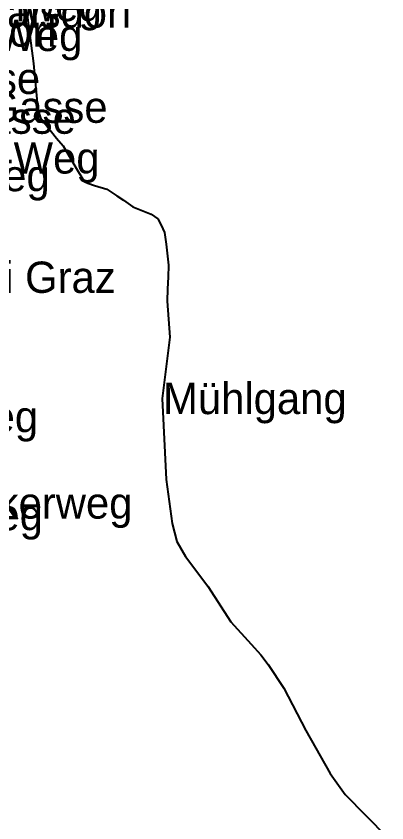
# Model space of a CAD drawing. Extents: x -3657 to 4700, y -7332 to 8131.
# Drawn here: x 3378 to 3893, y -4600 to -3480 of the extents above; entities that cross this region are included whole.
import ezdxf

# ---------------------------------------------------------------- set-up
doc = ezdxf.new("R2010")
doc.units = 0
doc.layers.add('OSM_LABELS', color=8, linetype='CONTINUOUS')
doc.layers.add('OSM_WATERWAY_CANAL', color=4, linetype='CONTINUOUS')

msp = doc.modelspace()

# ---------------------------------------------------------------- linework, layer by layer
at = {"layer": 'OSM_WATERWAY_CANAL'}
for p, q in [((3394.860502, -3471.067057), (3393.829015, -3482.764763)), ((3393.829015, -3482.764763), (3402.149169, -3546.112513)), ((3402.149169, -3546.112513), (3408.011958, -3610.383181)), ((3408.011958, -3610.383181), (3411.834526, -3621.413717)), ((3411.834526, -3621.413717), (3434.345208, -3649.501556)), ((3434.345208, -3649.501556), (3443.370717, -3660.131791)), ((3443.370717, -3660.131791), (3461.543086, -3691.366446)), ((3461.543086, -3691.366446), (3470.568595, -3706.577912)), ((3470.568595, -3706.577912), (3473.397599, -3709.969357)), ((3473.397599, -3709.969357), (3477.864847, -3712.070941)), ((3477.864847, -3712.070941), (3486.685576, -3715.340072)), ((3486.685576, -3715.340072), (3503.79612, -3720.388322)), ((3503.79612, -3720.388322), (3517.728776, -3729.428469)), ((3517.728776, -3729.428469), (3527.315535, -3735.744341)), ((3527.315535, -3735.744341), (3540.178782, -3744.995759)), ((3540.178782, -3744.995759), (3565.791508, -3755.04778)), ((3565.791508, -3755.04778), (3574.756341, -3761.363652)), ((3574.756341, -3761.363652), (3579.48146, -3770.18141)), ((3579.48146, -3770.18141), (3583.963877, -3780.544777)), ((3583.963877, -3780.544777), (3586.292307, -3796.46789)), ((3586.292307, -3796.46789), (3589.561209, -3825.990143)), ((3589.561209, -3825.990143), (3588.962037, -3842.558187)), ((3588.962037, -3842.558187), (3588.408371, -3858.670332)), ((3588.408371, -3858.670332), (3587.748523, -3875.716515)), ((3587.748523, -3875.716515), (3591.298051, -3925.631917)), ((3591.298051, -3925.631917), (3580.990768, -4010.629319)), ((3580.990768, -4010.629319), (3586.527425, -4123.002912)), ((3586.527425, -4123.002912), (3594.946177, -4184.182361)), ((3594.946177, -4184.182361), (3601.17302, -4209.045546)), ((3601.17302, -4209.045546), (3613.421925, -4230.239299)), ((3613.421925, -4230.239299), (3644.419619, -4271.114554)), ((3644.419619, -4271.114554), (3676.001316, -4320.574058)), ((3676.001316, -4320.574058), (3704.268603, -4351.830952)), ((3704.268603, -4351.830952), (3717.799282, -4366.597638)), ((3717.799282, -4366.597638), (3727.856278, -4379.718639)), ((3727.856278, -4379.718639), (3750.025659, -4412.632337)), ((3750.025659, -4412.632337), (3780.515193, -4471.498932)), ((3780.515193, -4471.498932), (3814.015759, -4531.010456)), ((3814.015759, -4531.010456), (3834.948873, -4560.454873)), ((3834.948873, -4560.454873), (3892.894157, -4618.887807))]:
    msp.add_line(p, q, dxfattribs=at)

# ---------------------------------------------------------------- texts
at = {"layer": 'OSM_LABELS'}
for s, p in [('Kindergartenweg', (3057.951143, -3487.268158)), ('Volksschule Kalsdorf', (3000.771889, -3496.478804)), ('Hallenbad Kalsdorf', (2945.346162, -3522.641488)), ('Fritz-Matzner-Weg', (2989.398423, -3528.723388)), ('Johann-Pauker-Gasse', (2830.496923, -3588.323927)), ('Johann-Pauker-Gasse', (2924.172886, -3628.304548)), ('Johann-Pauker-Gasse', (2880.10661, -3643.487708)), ('Alois-Wonisch-Weg', (2987.434614, -3698.71643)), ('Alois-Wonisch-Weg', (2918.161936, -3723.240471)), ('Friedhof Kalsdorf bei Graz', (2838.644926, -3864.24787)), ('Mühlgang', (3582.066996, -4032.472751)), ('Grünäckerweg', (3031.049059, -4057.670333)), ('Straßenäckerweg', (3084.596533, -4177.520082)), ('Straßenäckerweg', (2960.294076, -4193.763115))]:
    msp.add_text(s, height=43.418293, dxfattribs=at).set_placement(p)

doc.saveas('drawing.dxf')
